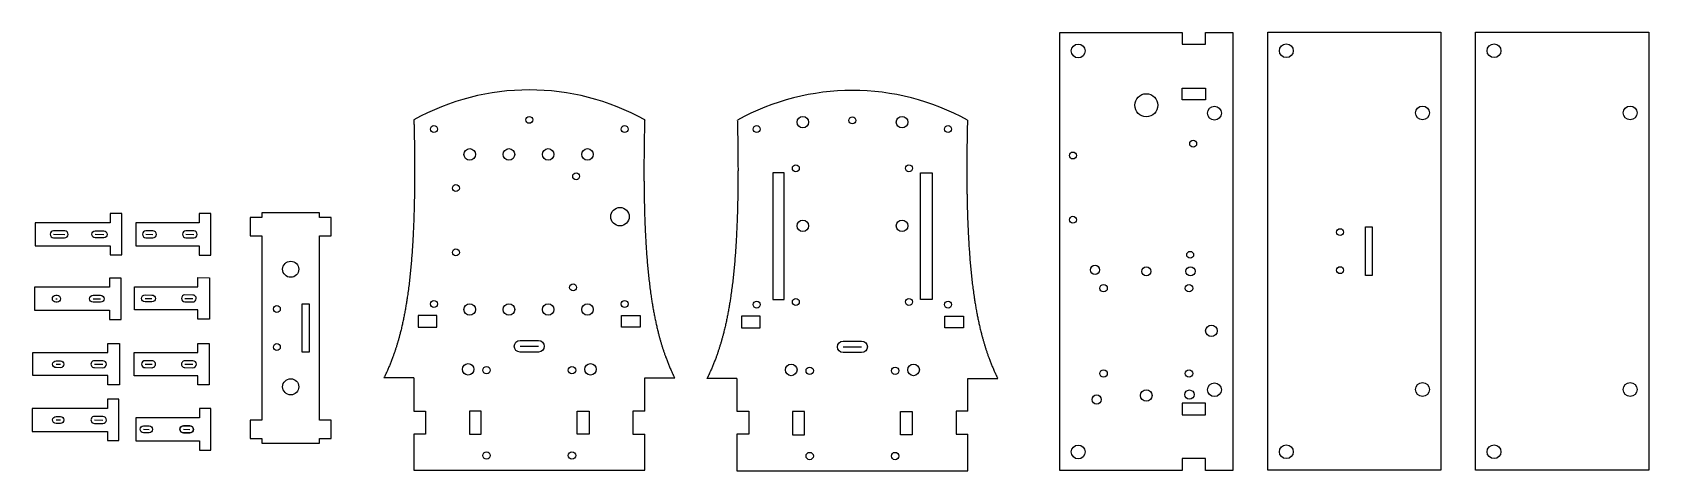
# Model space of a CAD drawing. Header units: millimetres. Extents: x -165 to 535, y 0 to 190.
import ezdxf

# ---------------------------------------------------------------- set-up
doc = ezdxf.new("R2010")
doc.units = ezdxf.units.MM
doc.layers.get('0').update_dxf_attribs({"linetype": 'CONTINUOUS'})

msp = doc.modelspace()

# ---------------------------------------------------------------- linework, layer by layer
for p, q in [((-156.1, 100.84), (-151.31, 100.81)), ((-151.3, 103.81), (-156.09, 103.84)), ((-156.09, 102.34), (-151.3, 102.31)), ((-138.04, 102.34), (-134.36, 102.31)), ((-116.08, 100.83), (-113.08, 100.82)), ((-116.07, 102.33), (-113.07, 102.32)), ((-113.06, 103.82), (-116.06, 103.83)), ((-98.8, 100.84), (-95.37, 100.81)), ((-98.78, 102.34), (-95.36, 102.31)), ((-95.34, 103.81), (-98.77, 103.84)), ((-155.14, 74.37), (-154.58, 74.37)), ((-138.98, 74.38), (-135.74, 74.36)), ((-116.49, 74.51), (-113.49, 74.5)), ((-99.21, 73.02), (-95.79, 72.99)), ((-99.2, 74.52), (-95.78, 74.49)), ((-95.76, 75.99), (-99.19, 76.02)), ((46, 53.75), (54, 53.75)), ((186.01, 53.5), (193.99, 53.5)), ((-155, 45.98), (-153.16, 45.97)), ((-138.44, 44.49), (-134.75, 44.46)), ((-138.43, 45.99), (-134.74, 45.96)), ((-134.73, 47.46), (-138.42, 47.49)), ((-116.46, 44.48), (-113.46, 44.47)), ((-113.45, 47.47), (-116.45, 47.48)), ((-116.45, 45.98), (-113.46, 45.97)), ((-99.18, 44.49), (-95.75, 44.46)), ((-99.17, 45.98), (-95.74, 45.96)), ((-95.73, 47.46), (-99.16, 47.48)), ((0, 40), (-13, 40)), ((0, 40), (0, 25.65)), ((100, 40), (113, 40)), ((100, 25.65), (100, 40)), ((140, 39.75), (127, 39.75)), ((140, 39.75), (140, 25.65)), ((240, 25.65), (240, 39.75)), ((240, 39.75), (253, 39.75)), ((-155, 21.78), (-153.16, 21.77)), ((-138.43, 21.79), (-134.74, 21.76)), ((-134.73, 23.26), (-138.42, 23.29)), ((0, 25.65), (5.1, 25.65)), ((5.1, 25.65), (5.1, 15.55)), ((100, 25.65), (94.9, 25.65)), ((94.9, 25.65), (94.9, 15.55)), ((140, 25.65), (145.1, 25.65)), ((145.1, 25.65), (145.1, 15.55)), ((240, 25.65), (234.9, 25.65)), ((234.9, 25.65), (234.9, 15.55)), ((-138.44, 20.29), (-134.75, 20.26)), ((-117.13, 17.72), (-114.73, 17.71)), ((-117.13, 17.72), (-114.73, 17.71)), ((-99.86, 16.22), (-97.01, 16.21)), ((-97, 19.21), (-99.85, 19.22)), ((-99.85, 17.72), (-97.01, 17.71)), ((-99.85, 17.72), (-97.01, 17.71)), ((5.1, 15.55), (0, 15.55)), ((0, 15.55), (0, 0)), ((94.9, 15.55), (100, 15.55)), ((100, 0), (100, 15.55)), ((145.1, 15.55), (140, 15.55)), ((140, 15.55), (140, -0.25)), ((234.9, 15.55), (240, 15.55)), ((240, -0.25), (240, 15.55)), ((0, 0), (100, 0)), ((140, -0.25), (240, -0.25))]:
    msp.add_line(p, q)
for points in [[(354.85, 189.89), (354.85, -0.11), (342.99, -0.11), (342.99, 4.99), (332.89, 4.99), (332.89, -0.11), (279.85, -0.11), (279.85, 189.89), (332.89, 189.89), (332.89, 184.79), (342.99, 184.79), (342.99, 189.89)], [(433.15, 190), (445, 190), (445, 0), (433.15, 0), (423.05, 0), (370, 0), (370, 190), (423.05, 190)], [(535, 190), (535, 0), (523.15, 0), (513.05, 0), (460, 0), (460, 190), (513.05, 190), (523.15, 190)], [(332.89, 165.79), (342.99, 165.79), (342.99, 160.69), (332.89, 160.69)], [(160.5, 129), (155.5, 129), (155.5, 74), (160.5, 74)], [(219.5, 74), (219.5, 129), (224.5, 129), (224.5, 74)], [(-131.59, 107.38), (-164.09, 107.38), (-164.09, 97.38), (-131.59, 97.38), (-131.59, 93.38), (-126.59, 93.38), (-126.59, 111.36), (-131.59, 111.38)], [(-93.01, 107.35), (-120.51, 107.35), (-120.51, 97.35), (-93.01, 97.35), (-93.01, 93.35), (-88.01, 93.35), (-88.01, 111.34), (-93.01, 111.35)], [(-40.86, 111.68), (-65.86, 111.68), (-65.86, 109.68), (-70.86, 109.68), (-70.86, 101.68), (-65.86, 101.68), (-65.86, 21.68), (-70.86, 21.68), (-70.86, 13.68), (-65.86, 13.68), (-65.86, 11.68), (-40.86, 11.68), (-40.86, 13.68), (-35.86, 13.68), (-35.86, 21.68), (-40.86, 21.68), (-40.86, 101.68), (-35.86, 101.68), (-35.86, 109.68), (-40.86, 109.68)], [(412.27, 105.53), (415.27, 105.53), (415.27, 84.53), (412.27, 84.53)], [(-131.86, 79.37), (-164.36, 79.37), (-164.36, 69.37), (-131.86, 69.37), (-131.86, 65.37), (-126.86, 65.37), (-126.86, 83.37), (-131.86, 83.37)], [(-88.61, 65.53), (-93.61, 65.53), (-93.61, 69.53), (-121.11, 69.53), (-121.11, 79.53), (-93.61, 79.53), (-93.61, 83.53), (-88.61, 83.52)], [(-48.36, 72.18), (-45.36, 72.18), (-45.36, 51.18), (-48.36, 51.18)], [(1.9, 67.1), (1.9, 62), (10, 62), (10, 67.1)], [(98.1, 62), (90, 62), (90, 67.1), (98.1, 67.1)], [(150, 66.85), (141.9, 66.85), (141.9, 61.75), (150, 61.75)], [(238.1, 66.85), (238.1, 61.75), (230, 61.75), (230, 66.85)], [(-127.53, 37.01), (-132.53, 37.01), (-132.53, 41.01), (-165.03, 41.01), (-165.03, 51.01), (-132.53, 51.01), (-132.53, 55.01), (-127.53, 55)], [(-88.67, 54.99), (-88.67, 37), (-93.67, 37), (-93.67, 41), (-121.17, 41), (-121.17, 51), (-93.67, 51), (-93.67, 55)], [(-127.81, 30.8), (-132.81, 30.81), (-132.81, 26.81), (-165.31, 26.81), (-165.31, 16.81), (-132.81, 16.81), (-132.81, 12.81), (-127.81, 12.81)], [(342.99, 29.09), (332.89, 29.09), (332.89, 23.99), (342.99, 23.99)], [(-92.93, 22.71), (-120.43, 22.71), (-120.43, 12.71), (-92.93, 12.71), (-92.93, 8.71), (-87.93, 8.71), (-87.93, 26.71), (-92.93, 26.71)], [(-92.93, 22.71), (-120.43, 22.71), (-120.43, 12.71), (-92.93, 12.71), (-92.93, 8.71), (-87.93, 8.71), (-87.93, 26.71), (-92.93, 26.71)], [(29.2, 25.65), (24.1, 25.65), (24.1, 15.55), (29.2, 15.55)], [(70.8, 15.55), (70.8, 25.65), (75.9, 25.65), (75.9, 15.55)], [(164.1, 25.4), (164.1, 15.3), (169.2, 15.3), (169.2, 25.4)], [(215.9, 15.3), (210.8, 15.3), (210.8, 25.4), (215.9, 25.4)]]:
    msp.add_lwpolyline(points, close=True)
for points in [[(-138.05, 100.84, -1), (-138.03, 103.84), (-134.34, 103.81, -1), (-134.37, 100.81)], [(-154.58, 72.87), (-155.14, 72.87, -1), (-155.13, 75.87), (-154.57, 75.87, -1)], [(-135.75, 72.86), (-138.99, 72.88, -1), (-138.97, 75.88), (-135.73, 75.86, -1)], [(-116.49, 73.01, -1), (-116.48, 76.01), (-113.48, 76, -1), (-113.5, 73)], [(54, 51.25), (46, 51.25, -1), (46, 56.25), (54, 56.25, -1)], [(193.99, 51), (186.01, 51, -1), (186.01, 56), (193.99, 56, -1)], [(-155, 47.48), (-153.16, 47.47, -1), (-153.17, 44.47), (-155.01, 44.48, -1)], [(-153.16, 23.27, -1), (-153.17, 20.27), (-155.01, 20.28, -1), (-155, 23.28)], [(-114.73, 16.21), (-117.13, 16.22, -1), (-117.13, 19.22), (-114.73, 19.21, -1)], [(-114.73, 19.21, -1), (-114.73, 16.21), (-117.13, 16.22, -1), (-117.13, 19.22)], [(-97.01, 16.21), (-99.86, 16.22, -1), (-99.85, 19.22), (-97, 19.21, -1)]]:
    msp.add_lwpolyline(points, format="xyb", close=True)
for centre, radius in [((287.85, 181.89), 3), ((378, 182), 3), ((468, 182), 3), ((317.34, 158.34), 5), ((346.85, 154.89), 3), ((437, 155), 3), ((527, 155), 3), ((8.71, 148), 1.5), ((50, 152), 1.5), ((91.29, 148), 1.5), ((148.54, 148), 1.5), ((168.5, 151), 2.5), ((190, 151.75), 1.5), ((211.5, 151), 2.5), ((231.46, 148), 1.5), ((337.64, 141.64), 1.5), ((24.2, 137), 2.5), ((41.2, 137), 2.5), ((58.2, 137), 2.5), ((75.2, 137), 2.5), ((285.54, 136.54), 1.5), ((70.3, 127.5), 1.5), ((165.5, 131), 1.5), ((214.5, 131), 1.5), ((18.2, 122.4), 1.5), ((89.3, 110), 4), ((168.5, 106), 2.5), ((211.5, 106), 2.5), ((285.54, 108.64), 1.5), ((401.27, 103.28), 1.5), ((18.2, 94.5), 1.5), ((336.34, 93.44), 1.5), ((-53.36, 87.18), 3.5), ((295.13, 86.9), 2), ((317.34, 86.25), 2), ((336.48, 86.29), 2), ((401.27, 86.78), 1.5), ((69, 79.3), 1.5), ((298.84, 78.93), 1.6), ((335.84, 78.93), 1.6), ((-59.36, 69.93), 1.5), ((8.71, 72.1), 1.5), ((24.2, 69.7), 2.5), ((41.2, 69.7), 2.5), ((58.2, 69.7), 2.5), ((75.2, 69.7), 2.5), ((91.29, 72.1), 1.5), ((148.54, 71.85), 1.5), ((165.5, 73), 1.5), ((214.5, 73), 1.5), ((231.46, 71.85), 1.5), ((345.55, 60.43), 2.5), ((-59.36, 53.43), 1.5), ((23.5, 43.75), 2.5), ((31.5, 43.37), 1.6), ((68.5, 43.37), 1.6), ((76.5, 43.75), 2.5), ((163.5, 43.5), 2.5), ((171.5, 43.13), 1.6), ((208.5, 43.13), 1.6), ((216.5, 43.5), 2.5), ((298.84, 41.93), 1.6), ((335.84, 41.93), 1.6), ((-53.36, 36.18), 3.5), ((346.85, 34.89), 3), ((437, 35), 3), ((527, 35), 3), ((295.84, 30.64), 2), ((317.34, 32.4), 2.5), ((336.02, 32.79), 2), ((31.5, 6.37), 1.6), ((68.5, 6.37), 1.6), ((171.5, 6.13), 1.6), ((208.5, 6.13), 1.6), ((287.85, 7.89), 3), ((378, 8), 3), ((468, 8), 3)]:
    msp.add_circle(centre, radius)
for centre, radius, start, end in [((50, 62.35), 102.65, 60.85157, 119.14843), ((190, 62.11), 102.64, 60.94087, 119.05913), ((-156.09, 102.34), 1.5, 89.69838, 269.69838), ((-151.3, 102.31), 1.5, -90.30162, 89.69838), ((-116.07, 102.33), 1.5, 89.69838, 269.69838), ((-113.07, 102.32), 1.5, -90.30162, 89.69838), ((-98.78, 102.34), 1.5, 89.47732, 269.47732), ((-95.36, 102.31), 1.5, -90.52268, 89.47732), ((-99.2, 74.52), 1.5, 89.49034, 269.49034), ((-95.78, 74.49), 1.5, -90.50966, 89.49034), ((-138.43, 45.99), 1.5, 89.56569, 269.56569), ((-134.74, 45.96), 1.5, -90.43431, 89.56569), ((-116.45, 45.98), 1.5, 89.78775, 269.78775), ((-113.46, 45.97), 1.5, -90.21225, 89.78775), ((-99.17, 45.98), 1.5, 89.56569, 269.56569), ((-95.74, 45.96), 1.5, -90.43431, 89.56569), ((-138.43, 21.79), 1.5, 89.56569, 269.56569), ((-134.74, 21.76), 1.5, -90.43431, 89.56569), ((-99.85, 17.72), 1.5, 89.80429, 269.80429), ((-97.01, 17.71), 1.5, -90.19571, 89.80429)]:
    msp.add_arc(centre, radius, start, end)
for points in [[(0, 152), (0.14, 146.93), (0.34, 136.87), (0.41, 121.98), (0.02, 102.57), (-1.69, 79.38), (-4.66, 62.24), (-8.22, 50.58), (-11.29, 43.42), (-13, 40)], [(100, 152), (99.86, 146.93), (99.66, 136.87), (99.59, 121.98), (99.98, 102.57), (101.69, 79.38), (104.66, 62.24), (108.22, 50.58), (111.29, 43.42), (113, 40)], [(140.14, 151.83), (140.28, 146.76), (140.47, 136.69), (140.53, 121.79), (140.11, 102.36), (138.36, 79.16), (135.38, 62.01), (131.79, 50.34), (128.71, 43.18), (127, 39.75)], [(239.86, 151.83), (239.72, 146.76), (239.53, 136.69), (239.47, 121.79), (239.89, 102.36), (241.64, 79.16), (244.62, 62.01), (248.21, 50.34), (251.29, 43.18), (253, 39.75)]]:
    msp.add_open_spline(points, degree=5)

doc.saveas('drawing.dxf')
